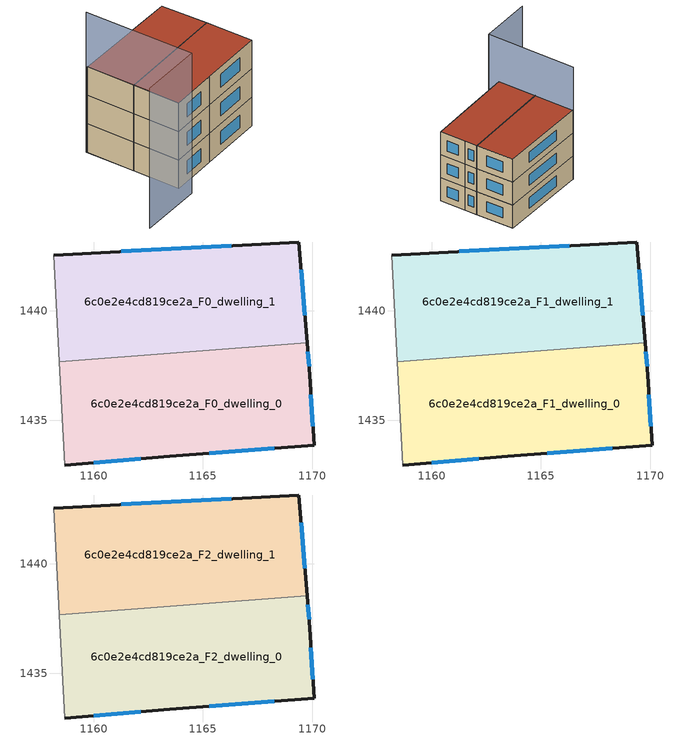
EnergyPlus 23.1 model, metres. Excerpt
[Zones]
6c0e2e4cd819ce2a_F0_dwelling_0
 floor ground (EU_floor_Construction): 1169.77,1438.54 1169.89,1437.05 1170.09,1433.84 1163.49,1433.35 1158.68,1432.95 1158.44,1437.68 z0
 wall outside (EU_wall_Construction): 1158.68,1432.95 1163.49,1433.35 1170.09,1433.84 1169.89,1437.05 1169.77,1438.54 z0:3
 wall adiabatic (EU_wall_Construction): 1158.44,1437.68 1158.68,1432.95 z0:3
 wall to 6c0e2e4cd819ce2a_F0_dwelling_1 (EU_wall_Construction): 1169.77,1438.54 1158.44,1437.68 z0:3
 window (EU_Window_Construction): 1169.86,1437.46 1169.8,1438.13 / 1170.04,1434.73 1169.95,1436.17 / 1165.3,1433.48 1168.28,1433.71 / 1160.01,1433.06 1162.17,1433.24 z0.83:2.17
6c0e2e4cd819ce2a_F0_dwelling_1
 floor ground (EU_floor_Construction): 1169.39,1443.15 1169.77,1438.54 1158.44,1437.68 1158.19,1442.55 z0
 wall outside (EU_wall_Construction): 1169.77,1438.54 1169.39,1443.15 1158.19,1442.55 z0:3
 wall adiabatic (EU_wall_Construction): 1158.19,1442.55 1158.44,1437.68 z0:3
 window (EU_Window_Construction): 1166.31,1442.99 1161.27,1442.72 / 1169.67,1439.81 1169.5,1441.88 z0.83:2.17
6c0e2e4cd819ce2a_F1_dwelling_0
 floor to 6c0e2e4cd819ce2a_F0_dwelling_0 (EU_floor_Construction): 1169.77,1438.54 1169.89,1437.05 1170.09,1433.84 1163.49,1433.35 1158.68,1432.95 1158.44,1437.68 z3
 wall outside (EU_wall_Construction): 1158.68,1432.95 1163.49,1433.35 1170.09,1433.84 1169.89,1437.05 1169.77,1438.54 z3:6
 wall adiabatic (EU_wall_Construction): 1158.44,1437.68 1158.68,1432.95 z3:6
 wall to 6c0e2e4cd819ce2a_F1_dwelling_1 (EU_wall_Construction): 1169.77,1438.54 1158.44,1437.68 z3:6
 window (EU_Window_Construction): 1169.86,1437.46 1169.8,1438.13 / 1170.04,1434.73 1169.95,1436.17 / 1165.3,1433.48 1168.28,1433.71 / 1160.01,1433.06 1162.17,1433.24 z3.83:5.17
6c0e2e4cd819ce2a_F1_dwelling_1
 floor to 6c0e2e4cd819ce2a_F0_dwelling_1 (EU_floor_Construction): 1169.39,1443.15 1169.77,1438.54 1158.44,1437.68 1158.19,1442.55 z3
 wall outside (EU_wall_Construction): 1169.77,1438.54 1169.39,1443.15 1158.19,1442.55 z3:6
 wall adiabatic (EU_wall_Construction): 1158.19,1442.55 1158.44,1437.68 z3:6
 window (EU_Window_Construction): 1166.31,1442.99 1161.27,1442.72 / 1169.67,1439.81 1169.5,1441.88 z3.83:5.17
6c0e2e4cd819ce2a_F2_dwelling_0
 floor to 6c0e2e4cd819ce2a_F1_dwelling_0 (EU_floor_Construction): 1169.77,1438.54 1169.89,1437.05 1170.09,1433.84 1163.49,1433.35 1158.68,1432.95 1158.44,1437.68 z6
 wall outside (EU_wall_Construction): 1158.68,1432.95 1163.49,1433.35 1170.09,1433.84 1169.89,1437.05 1169.77,1438.54 z6:9
 wall adiabatic (EU_wall_Construction): 1158.44,1437.68 1158.68,1432.95 z6:9
 wall to 6c0e2e4cd819ce2a_F2_dwelling_1 (EU_wall_Construction): 1169.77,1438.54 1158.44,1437.68 z6:9
 window (EU_Window_Construction): 1169.86,1437.46 1169.8,1438.13 / 1170.04,1434.73 1169.95,1436.17 / 1165.3,1433.48 1168.28,1433.71 / 1160.01,1433.06 1162.17,1433.24 z6.83:8.17
 roof outside (EU_roof_Construction): 1170.09,1433.84 1169.89,1437.05 1169.77,1438.54 1158.44,1437.68 1158.68,1432.95 1163.49,1433.35 z9
6c0e2e4cd819ce2a_F2_dwelling_1
 floor to 6c0e2e4cd819ce2a_F1_dwelling_1 (EU_floor_Construction): 1169.39,1443.15 1169.77,1438.54 1158.44,1437.68 1158.19,1442.55 z6
 wall outside (EU_wall_Construction): 1169.77,1438.54 1169.39,1443.15 1158.19,1442.55 z6:9
 wall adiabatic (EU_wall_Construction): 1158.19,1442.55 1158.44,1437.68 z6:9
 window (EU_Window_Construction): 1166.31,1442.99 1161.27,1442.72 / 1169.67,1439.81 1169.5,1441.88 z6.83:8.17
 roof outside (EU_roof_Construction): 1169.77,1438.54 1169.39,1443.15 1158.19,1442.55 1158.44,1437.68 z9
shading: 1158.18,1442.66 1158.87,1431.65 / 1158.87,1431.65 1152.48,1431.25 z0:14.7
[Building]
EU S2 Campaign: North Axis=0; Terrain=City; Solar Distribution=FullExterior
[Site:Location]
Lyon-Bron: Latitude=45.75; Longitude=5; Time Zone=1; Elevation=198
[SizingPeriod:WeatherFileDays]
AnnualSizingPeriod: Begin Month=1; Begin Day of Month=1; End Month=12; End Day of Month=31; Day of Week for Start Day=Monday; Use Weather File Daylight Saving Period=No; Use Weather File Rain and Snow Indicators=No
[MATERIAL]
EU_InternalMass_Material: Roughness=MediumRough; Thickness=0.1; Conductivity=1; Density=1800; Specific Heat=900; Thermal Absorptance=0.9; Solar Absorptance=0.7; Visible Absorptance=0.7
[MATERIAL:NOMASS] Roughness=MediumRough; Thermal Absorptance=0.9; Solar Absorptance=0.7; Visible Absorptance=0.7
Name | Thermal Resistance
EU_wall_NoMass | 0.87146
EU_roof_NoMass | 0.842276
EU_floor_NoMass | 0.496999
[WINDOWMATERIAL:SIMPLEGLAZINGSYSTEM]
EU_Window_SimpleGlazing: UFactor=2.2525; Solar Heat Gain Coefficient=0.76; Visible Transmittance=0.76
[CONSTRUCTION]
EU_wall_Construction: EU_wall_NoMass
EU_roof_Construction: EU_roof_NoMass
EU_floor_Construction: EU_floor_NoMass
EU_Window_Construction: EU_Window_SimpleGlazing
EU_InternalMass_Construction: EU_InternalMass_Material
[ZONE] Type=1; Multiplier=1; Ceiling Height=autocalculate; Floor Area=autocalculate; Part of Total Floor Area=Yes
Name | Volume
6c0e2e4cd819ce2a_F0_dwelling_0 | 161.186
6c0e2e4cd819ce2a_F1_dwelling_0; 6c0e2e4cd819ce2a_F2_dwelling_0 | 161.187
6c0e2e4cd819ce2a_F0_dwelling_1 | 161.185
6c0e2e4cd819ce2a_F1_dwelling_1; 6c0e2e4cd819ce2a_F2_dwelling_1 | 161.184
[INTERNALMASS] Construction=EU_InternalMass_Construction
Name | Zone or ZoneList | Surface Area
6c0e2e4cd819ce2a_F0_dwelling_0_EU_InternalMass | 6c0e2e4cd819ce2a_F0_dwelling_0 | 53.7286
6c0e2e4cd819ce2a_F0_dwelling_1_EU_InternalMass | 6c0e2e4cd819ce2a_F0_dwelling_1 | 53.7283
6c0e2e4cd819ce2a_F1_dwelling_0_EU_InternalMass | 6c0e2e4cd819ce2a_F1_dwelling_0 | 53.7286
6c0e2e4cd819ce2a_F1_dwelling_1_EU_InternalMass | 6c0e2e4cd819ce2a_F1_dwelling_1 | 53.7283
6c0e2e4cd819ce2a_F2_dwelling_0_EU_InternalMass | 6c0e2e4cd819ce2a_F2_dwelling_0 | 53.7286
6c0e2e4cd819ce2a_F2_dwelling_1_EU_InternalMass | 6c0e2e4cd819ce2a_F2_dwelling_1 | 53.7283
[OTHEREQUIPMENT] Fuel Type=Electricity; Design Level Calculation Method=Watts/Area; Power per Zone Floor Area=1; Fraction Latent=0; Fraction Radiant=0; Fraction Lost=0; Carbon Dioxide Generation Rate=0; EndUse Subcategory=EU_Step8_InternalGains
Name | Zone or ZoneList or Space or SpaceList | Schedule
EU_Step8_InternalGain_6c0e2e4cd819ce2a_F0_dwelling_0_f000 | 6c0e2e4cd819ce2a_F0_dwelling_0 | EU_Step8_GainSchedule_6c0e2e4cd819ce2a_F0_dwelling_0_f000
EU_Step8_InternalGain_6c0e2e4cd819ce2a_F0_dwelling_1_f000 | 6c0e2e4cd819ce2a_F0_dwelling_1 | EU_Step8_GainSchedule_6c0e2e4cd819ce2a_F0_dwelling_1_f000
EU_Step8_InternalGain_6c0e2e4cd819ce2a_F1_dwelling_0_f000 | 6c0e2e4cd819ce2a_F1_dwelling_0 | EU_Step8_GainSchedule_6c0e2e4cd819ce2a_F1_dwelling_0_f000
EU_Step8_InternalGain_6c0e2e4cd819ce2a_F1_dwelling_1_f000 | 6c0e2e4cd819ce2a_F1_dwelling_1 | EU_Step8_GainSchedule_6c0e2e4cd819ce2a_F1_dwelling_1_f000
EU_Step8_InternalGain_6c0e2e4cd819ce2a_F2_dwelling_0_f000 | 6c0e2e4cd819ce2a_F2_dwelling_0 | EU_Step8_GainSchedule_6c0e2e4cd819ce2a_F2_dwelling_0_f000
EU_Step8_InternalGain_6c0e2e4cd819ce2a_F2_dwelling_1_f000 | 6c0e2e4cd819ce2a_F2_dwelling_1 | EU_Step8_GainSchedule_6c0e2e4cd819ce2a_F2_dwelling_1_f000
[ZONEVENTILATION:DESIGNFLOWRATE] Schedule=EU_AlwaysOn; Design Flow Rate Calculation Method=AirChanges/Hour; Air Changes per Hour=0.425; Ventilation Type=Natural; Fan Pressure Rise=0; Fan Total Efficiency=1; Constant Term Coefficient=1; Temperature Term Coefficient=0; Velocity Term Coefficient=0; Velocity Squared Term Coefficient=0; Minimum Indoor Temperature=-100; Maximum Indoor Temperature=100; Delta Temperature=-100; Minimum Outdoor Temperature=-100; Maximum Outdoor Temperature=100; Maximum Wind Speed=40
Name | Zone or ZoneList or Space or SpaceList
EU_ConstantAir_6c0e2e4cd819ce2a_F0_dwelling_0 | 6c0e2e4cd819ce2a_F0_dwelling_0
EU_ConstantAir_6c0e2e4cd819ce2a_F0_dwelling_1 | 6c0e2e4cd819ce2a_F0_dwelling_1
EU_ConstantAir_6c0e2e4cd819ce2a_F1_dwelling_0 | 6c0e2e4cd819ce2a_F1_dwelling_0
EU_ConstantAir_6c0e2e4cd819ce2a_F1_dwelling_1 | 6c0e2e4cd819ce2a_F1_dwelling_1
EU_ConstantAir_6c0e2e4cd819ce2a_F2_dwelling_0 | 6c0e2e4cd819ce2a_F2_dwelling_0
EU_ConstantAir_6c0e2e4cd819ce2a_F2_dwelling_1 | 6c0e2e4cd819ce2a_F2_dwelling_1
[HVACTEMPLATE:THERMOSTAT] Constant Heating Setpoint=20; Constant Cooling Setpoint=50
EU_HeatOnly_6c0e2e4cd819ce2a_F0_dwelling_0; EU_HeatOnly_6c0e2e4cd819ce2a_F0_dwelling_1; EU_HeatOnly_6c0e2e4cd819ce2a_F1_dwelling_0; EU_HeatOnly_6c0e2e4cd819ce2a_F1_dwelling_1; EU_HeatOnly_6c0e2e4cd819ce2a_F2_dwelling_0; EU_HeatOnly_6c0e2e4cd819ce2a_F2_dwelling_1
[HVACTEMPLATE:ZONE:IDEALLOADSAIRSYSTEM] System Availability Schedule=EU_AlwaysOn; Maximum Heating Supply Air Temperature=50; Minimum Cooling Supply Air Temperature=13; Maximum Heating Supply Air Humidity Ratio=0.0156; Minimum Cooling Supply Air Humidity Ratio=0.0077; Heating Limit=NoLimit; Cooling Limit=NoLimit; Heating Availability Schedule=EU_AlwaysOn; Cooling Availability Schedule=EU_CoolingOff; Dehumidification Control Type=ConstantSensibleHeatRatio; Cooling Sensible Heat Ratio=0.7; Dehumidification Setpoint=60; Humidification Control Type=None; Humidification Setpoint=30; Outdoor Air Method=None; Outdoor Air Flow Rate per Person=0.00944; Outdoor Air Flow Rate per Zone Floor Area=0; Outdoor Air Flow Rate per Zone=0; Demand Controlled Ventilation Type=None; Outdoor Air Economizer Type=NoEconomizer; Heat Recovery Type=None; Sensible Heat Recovery Effectiveness=0.7; Latent Heat Recovery Effectiveness=0.65
Name | Template Thermostat
6c0e2e4cd819ce2a_F0_dwelling_0 | EU_HeatOnly_6c0e2e4cd819ce2a_F0_dwelling_0
6c0e2e4cd819ce2a_F0_dwelling_1 | EU_HeatOnly_6c0e2e4cd819ce2a_F0_dwelling_1
6c0e2e4cd819ce2a_F1_dwelling_0 | EU_HeatOnly_6c0e2e4cd819ce2a_F1_dwelling_0
6c0e2e4cd819ce2a_F1_dwelling_1 | EU_HeatOnly_6c0e2e4cd819ce2a_F1_dwelling_1
6c0e2e4cd819ce2a_F2_dwelling_0 | EU_HeatOnly_6c0e2e4cd819ce2a_F2_dwelling_0
6c0e2e4cd819ce2a_F2_dwelling_1 | EU_HeatOnly_6c0e2e4cd819ce2a_F2_dwelling_1
[SIZING:ZONE] Zone Cooling Design Supply Air Temperature Input Method=SupplyAirTemperature; Zone Cooling Design Supply Air Temperature=13; Zone Heating Design Supply Air Temperature Input Method=SupplyAirTemperature; Zone Heating Design Supply Air Temperature=50; Zone Cooling Design Supply Air Humidity Ratio=0.008; Zone Heating Design Supply Air Humidity Ratio=0.008; Cooling Design Air Flow Method=DesignDay; Cooling Design Air Flow Rate=0; Cooling Minimum Air Flow per Zone Floor Area=0.000762; Cooling Minimum Air Flow=0; Cooling Minimum Air Flow Fraction=0.2; Heating Design Air Flow Method=DesignDay; Heating Design Air Flow Rate=0; Heating Maximum Air Flow per Zone Floor Area=0.002032; Heating Maximum Air Flow=0.141576; Heating Maximum Air Flow Fraction=0.3; Account for Dedicated Outdoor Air System=No; Dedicated Outdoor Air System Control Strategy=NeutralSupplyAir; Dedicated Outdoor Air Low Setpoint Temperature for Design=autosize; Dedicated Outdoor Air High Setpoint Temperature for Design=autosize; Zone Load Sizing Method=Sensible Load Only No Latent Load; Zone Latent Cooling Design Supply Air Humidity Ratio Input Method=HumidityRatioDifference; Zone Cooling Design Supply Air Humidity Ratio Difference=0.005; Zone Latent Heating Design Supply Air Humidity Ratio Input Method=HumidityRatioDifference; Zone Humidification Design Supply Air Humidity Ratio Difference=0.005
6c0e2e4cd819ce2a_F0_dwelling_0; 6c0e2e4cd819ce2a_F0_dwelling_1; 6c0e2e4cd819ce2a_F1_dwelling_0; 6c0e2e4cd819ce2a_F1_dwelling_1; 6c0e2e4cd819ce2a_F2_dwelling_0; 6c0e2e4cd819ce2a_F2_dwelling_1
[SCHEDULE:CONSTANT]
Name | Hourly Value
EU_AlwaysOn | 1
EU_CoolingOff | 0
[SCHEDULE:FILE] Column Number=1; Rows to Skip at Top=0; Number of Hours of Data=8760; Column Separator=Comma; Interpolate to Timestep=No; Minutes per Item=60; Adjust Schedule for Daylight Savings=Yes
Name | File
EU_Step8_GainSchedule_6c0e2e4cd819ce2a_F0_dwelling_0_f000 | ../../schedules/6c0e2e4cd819ce2a/6c0e2e4cd819ce2a_F0_dwelling_0_f000_gain.csv
EU_Step8_GainSchedule_6c0e2e4cd819ce2a_F0_dwelling_1_f000 | ../../schedules/6c0e2e4cd819ce2a/6c0e2e4cd819ce2a_F0_dwelling_1_f000_gain.csv
EU_Step8_GainSchedule_6c0e2e4cd819ce2a_F1_dwelling_0_f000 | ../../schedules/6c0e2e4cd819ce2a/6c0e2e4cd819ce2a_F1_dwelling_0_f000_gain.csv
EU_Step8_GainSchedule_6c0e2e4cd819ce2a_F1_dwelling_1_f000 | ../../schedules/6c0e2e4cd819ce2a/6c0e2e4cd819ce2a_F1_dwelling_1_f000_gain.csv
EU_Step8_GainSchedule_6c0e2e4cd819ce2a_F2_dwelling_0_f000 | ../../schedules/6c0e2e4cd819ce2a/6c0e2e4cd819ce2a_F2_dwelling_0_f000_gain.csv
EU_Step8_GainSchedule_6c0e2e4cd819ce2a_F2_dwelling_1_f000 | ../../schedules/6c0e2e4cd819ce2a/6c0e2e4cd819ce2a_F2_dwelling_1_f000_gain.csv
